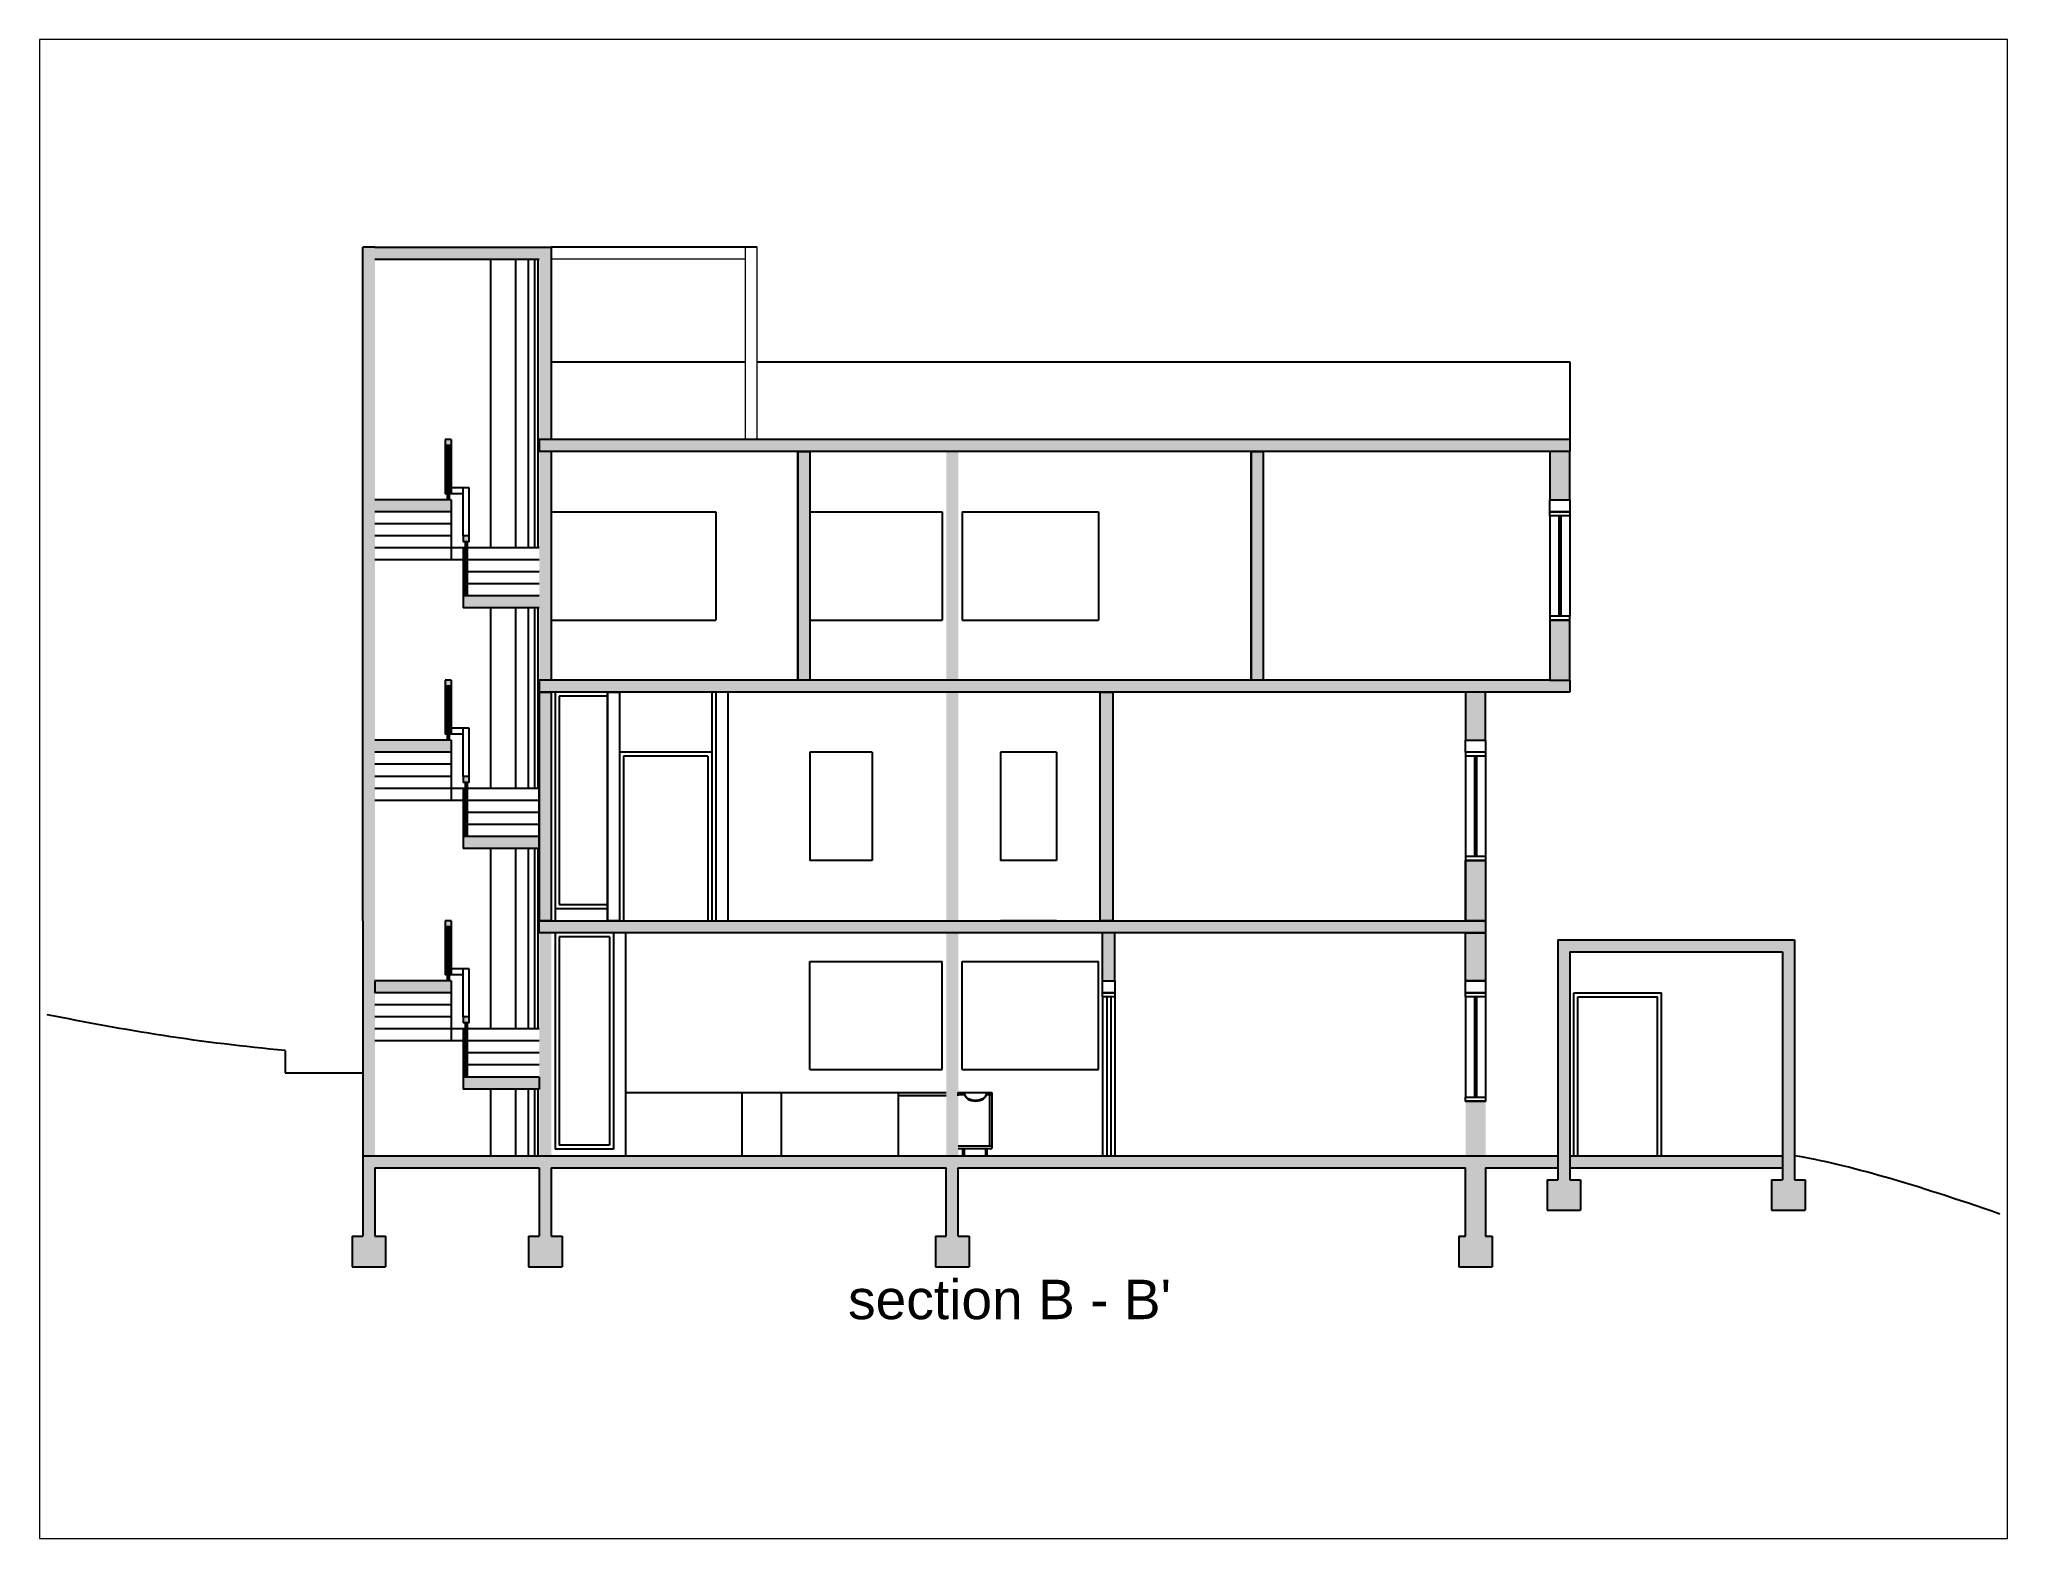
# Paper-space layout 'www.ceco.net' of a CAD drawing. Header units: millimetres. Extents: x 27 to 240, y 20 to 183.
# The model-space entities are those that its viewports show. They can reach past a viewport. Long polylines and large blocks are cut down to what shows.
import ezdxf

# ---------------------------------------------------------------- set-up
doc = ezdxf.new("R2010")
doc.units = ezdxf.units.MM
doc.layers.add('ceco.net 448 Smith House section B-B', color=7, linetype='Continuous')
doc.layers.add('ceco.net Smith House text', color=7, linetype='Continuous', lineweight=15)
doc.styles.add('ceco.net', font='arial.ttf', dxfattribs={"height": 300})

msp = doc.modelspace()

# ---------------------------------------------------------------- hatches: boundary and pattern name
at = {"layer": 'ceco.net 448 Smith House section B-B', "ltscale": 30}
for points in [[(135.8619807362556, 7432.452199498191), (135.8619807362556, 4384.452199498191), (135.8619807213545, 1406.23871319741), (288.2619807273149, 1406.23871319741), (288.2619807422161, 12766.45219950005), (2371.061980366707, 12766.45219949819), (2371.061980366707, 10480.4521995075), (2523.461980730295, 10480.45219950937), (2523.461980745196, 12918.85219949856), (2371.061980366707, 12918.85219949856), (288.2619807571173, 12918.85219949856), (135.8619807362556, 12918.85219949856)], [(5800.061980366707, 10328.05219949596), (5647.661980360746, 10328.05219949782), (5647.661980360746, 7432.452199498191), (5800.061980366707, 7432.452199498191)], [(9635.461980745196, 7280.052199497819), (9475.43482774496, 7280.052199497819), (9475.434827715158, 4384.452199496329), (9635.461980745196, 4384.452199494466)], [(9660.861872702837, 4232.052199499682), (9508.461980372667, 4232.052199499682), (9508.461980342865, 3622.452199496329), (9660.861872702837, 3622.452199500054)], [(15562.9239616096, 1101.68665292114), (15426.6619810909, 1101.68665292114), (15426.6619810909, 3987.864667546004), (18119.46198071539, 3987.864667546004), (18119.4619807303, 1101.68665292114), (17983.59999981523, 1101.686652919278), (17983.59999978542, 716.4110797103494), (18407.7239612639, 716.4110797084868), (18407.7239612639, 1101.68665292114), (18271.46198071539, 1101.686652917415), (18271.46198071539, 4139.864667549729), (15274.6619810909, 4139.864667549729), (15274.6619810909, 1101.686652919278), (15138.80000019073, 1101.68665292114), (15138.80000016093, 716.4110797084868), (15562.9239616245, 716.4110797084868)], [(7527.261980742216, 2206.238713199273), (6916.957976579666, 2206.238713199273), (6916.957976579666, 2165.718081265688), (7527.261980742216, 2165.718081265688)], [(7679.661980345845, 385.2755731958896), (7679.661980345845, 1254.238713195547), (14105.86198072135, 1254.23871319741), (14105.86198072135, 385.275573214516), (14020.79999999702, 385.2755732163787), (14020.79999998212, 1.862645149230957e-09), (14444.92396144569, 3.725290298461914e-09), (14444.92396144569, 385.275573214516), (14359.86198072135, 385.275573214516), (14359.86198072135, 1254.238713199273), (15274.6619810909, 1254.23871319741), (15274.6619810909, 1406.238713195547), (135.8619807213545, 1406.238713195547), (135.8619807213545, 385.2755732126534), (0, 385.2755732126534), (0, -1.862645149230957e-09), (424.1239614486694, 0), (424.1239614486694, 385.2755732126534), (288.2619807124138, 385.2755732126534), (288.2619806975126, 1254.238713199273), (2371.061980307102, 1254.23871319741), (2371.061980307102, 385.2755732126534), (2235.199999600649, 385.2755732107908), (2235.199999585748, -1.862645149230957e-09), (2659.323961049318, 1.862645149230957e-09), (2659.323961049318, 385.2755732126534), (2523.461980357766, 385.275573214516), (2523.461980357766, 1254.23871319741), (7527.261980742216, 1254.23871319741), (7527.261980742216, 385.2755732107908), (7391.399999827147, 385.275573214516), (7391.399999827147, 1.862645149230957e-09), (7815.523961275816, 0), (7815.523961275816, 385.275573214516)], [(18119.46198071539, 1406.238713199273), (15426.6619810909, 1406.238713199273), (15426.6619810909, 1254.238713195547), (18119.46198071539, 1254.238713195547)]]:
    msp.add_hatch(color=256, dxfattribs=at).paths.add_polyline_path(points)
h = msp.add_hatch(color=256, dxfattribs=at)
h.paths.add_polyline_path([(288.2619807422161, 3622.452199498191), (288.2619807422161, 3470.052199497819), (1253.461980342865, 3470.052199495956), (1253.461980357766, 3622.452199500054)])
h.paths.add_polyline_path([(2371.061980322003, 2250.852199496701), (2371.061980322003, 2403.252199498937), (1405.861980736256, 2403.252199500799), (1405.861980736256, 2250.852199496701)])
h.paths.add_polyline_path([(1405.861980736256, 5451.252199498937), (1405.861980736256, 5298.852199498564), (2371.061980336905, 5298.852199500427), (2371.061980336905, 5451.252199497074)])
h.paths.add_polyline_path([(1253.461980342865, 6518.052199494094), (1253.461980372667, 6670.452199501917), (288.2619807273149, 6670.452199496329), (288.2619807422161, 6518.052199497819)])
h.paths.add_polyline_path([(2371.061980351806, 8346.852199496701), (2371.061980351806, 8499.252199498937), (1405.861980736256, 8499.252199497074), (1405.861980721354, 8346.852199498564)])
h.paths.add_polyline_path([(1253.461980357766, 9566.052199499682), (1253.461980357766, 9718.452199498191), (288.2619807422161, 9718.452199498191), (288.2619807422161, 9566.052199495956)])
h.paths.add_polyline_path([(1253.461980357766, 10480.45219949819), (1177.261980369687, 10480.45219949819), (1177.261980369687, 10404.2521995008), (1253.461980357766, 10404.25219949894)])
h.paths.add_polyline_path([(1482.061980739236, 9185.052199497819), (1482.061980739236, 9261.252199497074), (1405.861980736256, 9261.252199497074), (1405.861980736256, 9185.052199495956)])
h.paths.add_polyline_path([(1253.461980342865, 7356.252199497074), (1253.461980357766, 7432.452199496329), (1177.261980369687, 7432.452199500054), (1177.261980354786, 7356.252199498937)])
h.paths.add_polyline_path([(1405.861980721354, 6213.252199497074), (1405.861980736256, 6137.052199497819), (1482.061980739236, 6137.052199497819), (1482.061980739236, 6213.252199498937)])
h.paths.add_polyline_path([(1177.261980369687, 4308.252199500799), (1253.461980357766, 4308.252199498937), (1253.461980357766, 4384.452199498191), (1177.261980369687, 4384.452199498191)])
h.paths.add_polyline_path([(1405.861980721354, 3165.252199495211), (1405.861980736256, 3089.052199495956), (1482.061980739236, 3089.052199497819), (1482.061980739236, 3165.252199497074)])
h = msp.add_hatch(color=256, dxfattribs=at)
h.paths.add_polyline_path([(15426.6619811058, 10328.05219949782), (15172.6619811058, 10328.05219949782), (15172.6619811058, 9718.452199500054), (15426.6619811058, 9718.452199500054)])
h.paths.add_polyline_path([(15426.6619811058, 8194.452199496329), (15172.6619810909, 8194.452199498191), (15172.6619810909, 7432.452199498191), (15426.6619811058, 7432.452199498191)])
h.paths.add_polyline_path([(11540.4619807303, 10328.05219949782), (11388.06198035181, 10328.05219949596), (11388.06198035181, 7432.452199498191), (11540.4619807452, 7432.452199498191)])
h.paths.add_polyline_path([(2371.061980366707, 10480.45219951123), (2371.061980381608, 10328.05219949782), (15426.6619810909, 10328.05219949782), (15426.66198112071, 10480.45219949633)])
h.paths.add_polyline_path([(2371.061980724335, 7432.452199498191), (2371.061980724335, 7280.052199497819), (2523.461980745196, 7280.052199497819), (15426.6619810909, 7280.052199497819), (15426.6619811058, 7432.452199500054), (15172.6619810909, 7432.452199498191)])
h.paths.add_polyline_path([(14359.86198070645, 4232.052199497819), (14359.86198072135, 4384.452199498191), (2371.061980724335, 4384.452199498191), (2371.061980366707, 4232.052199495956)])
h = msp.add_hatch(color=256, dxfattribs=at)
h.paths.add_polyline_path([(2523.461980372667, 4232.052199497819), (2371.061980322003, 4232.052199497819), (2371.061980322003, 1406.23871319741), (2523.461980372667, 1406.23871319741)])
h.paths.add_polyline_path([(2523.461980745196, 7280.052199499682), (2371.061980739236, 7280.052199497819), (2371.061980739236, 4384.452199498191), (2523.461980745196, 4384.452199498191)])
h.paths.add_polyline_path([(2523.461980730295, 10328.05219949596), (2371.061980366707, 10328.05219949782), (2371.061980351806, 7432.452199496329), (2523.461980745196, 7432.452199498191)])
h = msp.add_hatch(color=256, dxfattribs=at)
h.paths.add_polyline_path([(7527.261980757117, 7432.452199496329), (7679.661980375648, 7432.452199500054), (7679.661980360746, 10328.05219949596), (7527.261980772018, 10328.05219949596)])
h.paths.add_polyline_path([(7679.661980360746, 7280.052199495956), (7527.261980757117, 7280.052199494094), (7527.261980757117, 4384.452199498191), (7679.661980375648, 4384.452199498191)])
h.paths.add_polyline_path([(7527.261980742216, 1406.238713195547), (7679.661980360746, 1406.23871319741), (7679.661980375648, 4232.052199499682), (7527.261980757117, 4232.052199501544)])
at = {"layer": 'ceco.net 448 Smith House section B-B'}
h = msp.add_hatch(dxfattribs=at)
h.set_pattern_fill('AR-CONC', color=256, scale=508, style=0)
h.set_pattern_definition([(49.99999999999999, (70687798.29107168, 15403266.66876919), (3643.681727611828, -318.7808457115831), [381, -4191]), (355, (70687798.29107168, 15403266.66876919), (-704.8567747540401, 3821.13603919606), [304.8, -3352.8]), (100.4514, (70688101.93120608, 15403240.10372199), (2938.827659107229, 3502.352873669644), [323.8001651999992, -3561.801928959993]), (46.18420000000001, (70687798.29107168, 15404282.66876919), (5421.584527018274, -840.8365927914118), [571.5, -6286.500000000001]), (96.6356, (70688250.08973628, 15404212.59876963), (4748.086544187413, 4948.518784174244), [485.7002630399999, -5342.70204]), (351.1842, (70687798.29107168, 15404282.66876919), (4748.082681278826, 4948.522492700649), [457.2, -5029.200000000001]), (21, (70688306.29107168, 15404028.66876919), (3032.287824761785, -2045.303964579921), [381, -4191]), (326.0000000000001, (70688306.29107168, 15404028.66876919), (1236.041886161635, 3683.762228838013), [304.8, -3352.8]), (71.4514, (70688558.98161532, 15403858.22661071), (4268.330953193969, 1638.454923286558), [323.8001652, -3561.80192896]), (37.50000000000001, (70687798.29107168, 15403266.66876919), (61.7720650118366, 1691.100777463062), [0, -3312.159999999999, 0, -3403.6, 0, -3365.5]), (7.499999999999999, (70687798.29107168, 15403266.66876919), (1336.393250206115, 2003.61149636239), [0, -1940.56, 0, -3235.96, 0, -1282.7]), (327.5, (70686665.45107168, 15403266.66876919), (2711.817975755838, -114.5787484106494), [0, -1270, 0, -3962.4, 0, -5257.799999999999]), (317.5, (70686157.45107168, 15403266.66876919), (2962.585740259321, 508.5333102481736), [0, -1651, 0, -2631.44, 0, -3733.8])])
h.paths.add_polyline_path([(2523.461980730295, 7280.052199497819), (2371.061980739236, 7280.052199497819), (2371.061980739236, 4384.452199498191), (2523.461980745196, 4384.452199498191)])
at = {"layer": 'ceco.net 448 Smith House section B-B', "ltscale": 30}
h = msp.add_hatch(color=256, dxfattribs=at)
h.paths.add_polyline_path([(14359.86198072135, 2098.452199498191), (14105.86198072135, 2098.452199498191), (14105.86198072135, 1406.238713199273), (14359.86198070645, 1406.23871319741)])
h.paths.add_polyline_path([(14359.86198072135, 4232.052199497819), (14105.86198072135, 4232.052199497819), (14105.86198072135, 3622.452199496329), (14359.86198072135, 3622.452199496329)])
h.paths.add_polyline_path([(14359.86198072135, 5146.452199496329), (14105.86198072135, 5146.452199496329), (14105.86198070645, 4384.452199496329), (14359.86198072135, 4384.452199498191)])
h.paths.add_polyline_path([(14359.86198072135, 7280.052199499682), (14105.86198072135, 7280.052199497819), (14105.86198072135, 6670.452199500054), (14359.86198072135, 6670.452199500054)])
h = msp.add_hatch(color=256, dxfattribs=at)
edge = h.paths.add_edge_path()
edge.add_ellipse((7897.533365979791, 2196.224004300311), major_axis=(-141.8512229025364, 1.862645149230957e-09), ratio=0.687963455798878, start_angle=0, end_angle=18.215847216342922, ccw=False)
edge.add_line((7755.682143077254, 2196.224004438147), (7755.682143062353, 2206.238713195547))
edge.add_line((7755.682143062353, 2206.238713195547), (7679.661980360746, 2206.238713195547))
edge.add_line((7679.661980360746, 2206.238713195547), (7679.661980330944, 2165.718081265688))
edge.add_line((7679.661980330944, 2165.718081265688), (7762.790928080678, 2165.718081265688))
h = msp.add_hatch(color=256, dxfattribs=at)
edge = h.paths.add_edge_path()
edge.add_line((8039.384588882327, 2196.224004298449), (8039.384588882327, 2206.238713195547))
edge.add_ellipse((7897.533365979791, 2206.23871319741), major_axis=(-141.8512229025364, 1.862645149230957e-09), ratio=0.687963455798878, start_angle=0, end_angle=180, ccw=False)
edge.add_line((7755.682143077254, 2206.238713199273), (7755.682143077254, 2196.224004302174))
edge.add_ellipse((7897.533365979791, 2196.224004300311), major_axis=(-141.8512229025364, 1.862645149230957e-09), ratio=0.687963455798878, start_angle=0, end_angle=180)
h = msp.add_hatch(color=256, dxfattribs=at)
edge = h.paths.add_edge_path()
edge.add_line((8103.623180896044, 2206.238713193685), (8039.384588882327, 2206.23871319741))
edge.add_line((8039.384588882327, 2206.23871319741), (8039.384588882327, 2196.224005408585))
edge.add_ellipse((7897.533365979791, 2196.224004300311), major_axis=(-141.8512229025364, 1.862645149230957e-09), ratio=0.687963455798878, start_angle=161.7841527869955, end_angle=180, ccw=False)
edge.add_line((8032.275803893805, 2165.718081267551), (8103.623180910945, 2165.718081267551))
edge.add_line((8103.623180910945, 2165.718081267551), (8103.623180896044, 2206.238713193685))

# ---------------------------------------------------------------- linework, layer by layer
at = {"layer": 'ceco.net 448 Smith House section B-B'}
for p, q in [((135.8619807362556, 7432.452199498191), (135.8619807362556, 12918.85219949856)), ((288.2619807571173, 12918.85219949856), (135.8619807362556, 12918.85219949856)), ((288.2619807571173, 12918.85219949856), (2371.061980366707, 12918.85219949856)), ((288.2619807571173, 12766.45219949819), (2371.061980366707, 12766.45219949819)), ((1751.061980366707, 12766.45219950005), (1751.061980366707, 9108.852199494839)), ((2071.061980366707, 12766.45219949819), (2071.061980351806, 9108.852199498564)), ((2231.061980366707, 12766.45219949819), (2231.061980366707, 9108.852199498564)), ((2311.061980366707, 12766.45219949819), (2311.061980351806, 9108.852199498564)), ((2351.061980366707, 12766.45219949819), (2351.061980351806, 9108.852199498564)), ((2371.061980366707, 12918.85219949856), (2523.461980745196, 12918.85219949856)), ((2523.461980745196, 12918.85219950229), (2523.461980730295, 10480.45219950937)), ((15426.6619811058, 11464.63871319406), (15426.6619811058, 10480.45219949819)), ((1253.461980357766, 10480.45219949819), (1177.261980369687, 10480.45219949819)), ((1177.261980369687, 10480.45219949819), (1177.261980369687, 10404.25219949894)), ((1253.461980357766, 10480.45219949819), (1253.461980357766, 10404.25219949894)), ((15426.6619811058, 10480.45219949819), (2371.061980351806, 10480.45219950937)), ((2371.061980351806, 10480.45219950937), (2371.061980351806, 10328.05219949782)), ((15426.6619811058, 10480.45219949819), (15426.6619811058, 10328.05219949782)), ((1253.461980357766, 10404.25219949894), (1177.261980369687, 10404.25219949894)), ((1177.261980369687, 10404.25219949894), (1177.261980369687, 9794.652199499309)), ((1202.661980360746, 10404.25219949894), (1202.661980360746, 9718.452199500054)), ((1228.061980366707, 10404.25219949894), (1228.061980366707, 9718.452199500054)), ((1253.461980357766, 10404.25219949894), (1253.461980342865, 9794.652199499309)), ((15426.6619811058, 10328.05219949782), (2371.061980366707, 10328.05219949782)), ((2523.461980760098, 10328.05219949782), (2523.461980745196, 7432.452199498191)), ((2523.461980730295, 10328.05219949782), (2523.461980745196, 7432.452199498191)), ((5647.661980360746, 10328.05219949782), (5647.661980360746, 7432.452199498191)), ((5800.061980366707, 10328.05219949782), (5800.061980366707, 7432.452199498191)), ((11388.06198035181, 10328.05219949782), (11388.06198035181, 7432.452199498191)), ((11540.4619807601, 10328.05219949782), (11540.4619807452, 7432.452199498191)), ((15426.6619811058, 10328.05219949782), (15172.66198112071, 10328.05219949782)), ((1202.661980360746, 9794.652199501172), (1177.261980369687, 9794.652199499309)), ((1405.861980736256, 9794.652199499309), (1228.061980366707, 9794.652199501172)), ((1482.061980739236, 9870.852199498564), (1253.461980372667, 9870.852199492976)), ((1405.861980736256, 9261.252199498937), (1405.861980736256, 9870.852199498564)), ((1482.061980739236, 9261.252199498937), (1482.061980739236, 9870.852199498564)), ((1253.461980357766, 9718.452199498191), (288.2619807273149, 9718.452199496329)), ((1253.461980357766, 9566.052199497819), (288.2619807273149, 9566.052199495956)), ((1253.461980357766, 9718.452199498191), (1253.461980357766, 8956.452199496329)), ((1253.461980357766, 9718.452199498191), (1253.461980357766, 9566.052199497819)), ((15426.6619811058, 9566.052199497819), (15172.66198112071, 9566.052199497819)), ((15426.6619811058, 9566.052199497819), (15172.6619810909, 9566.052199497819)), ((15426.6619811058, 9566.052199497819), (15172.6619811058, 9566.052199497819)), ((15172.6619810909, 9515.252199498937), (15172.6619810909, 8245.252199498937)), ((15286.96198110282, 9515.252199498937), (15286.96198110282, 8245.252199498937)), ((15312.36198109388, 9515.252199498937), (15312.36198109388, 8245.252199498937)), ((15426.6619811058, 9515.252199498937), (15426.6619811058, 8245.252199498937)), ((1253.461980357766, 9413.652199497446), (288.2619807273149, 9413.652199495584)), ((1253.461980357766, 9261.252199497074), (288.2619807273149, 9261.252199495211)), ((1482.061980739236, 9261.252199498937), (1405.861980736256, 9261.252199498937)), ((1405.861980736256, 9261.252199498937), (1405.861980736256, 9185.052199497819)), ((1482.061980739236, 9185.052199497819), (1482.061980739236, 9261.252199498937)), ((1253.461980357766, 9108.852199498564), (288.2619807273149, 9108.852199494839)), ((1405.861980736256, 9108.852199498564), (1253.461980357766, 9108.852199498564)), ((1482.061980739236, 9185.052199497819), (1405.861980736256, 9185.052199497819)), ((1405.861980736256, 9108.852199498564), (1405.861980736256, 8346.852199498564)), ((1431.261980742216, 9108.852199496701), (1405.861980736256, 9108.852199498564)), ((1431.261980742216, 9185.052199497819), (1431.261980742216, 8499.252199498937)), ((1456.661980748177, 9185.052199497819), (1456.661980748177, 8499.252199498937)), ((2371.061980366707, 9108.852199498564), (1456.661980748177, 9108.852199496701)), ((1431.261980742216, 8956.452199496329), (288.2619807422161, 8956.45219958201)), ((1431.261980742216, 8804.052199497819), (1405.861980736256, 8804.052199497819)), ((2371.061980366707, 8956.452199498191), (1456.661980748177, 8956.452199496329)), ((2371.061980366707, 8804.052199497819), (1456.661980748177, 8804.052199497819)), ((1431.261980742216, 8651.652199499309), (1405.861980736256, 8651.652199499309)), ((2371.061980366707, 8499.252199498937), (1405.861980736256, 8499.252199498937)), ((1405.861980736256, 8499.252199498937), (1405.861980736256, 8346.852199498564)), ((2371.061980366707, 8651.652199499309), (1456.661980748177, 8651.652199499309)), ((2371.061980366707, 8346.852199498564), (1405.861980736256, 8346.852199498564)), ((2371.061980366707, 8346.852199498564), (1405.861980736256, 8346.852199498564)), ((1751.061980351806, 8346.852199498564), (1751.061980336905, 6060.852199496701)), ((2071.061980351806, 8346.852199498564), (2071.061980336905, 6060.852199498564)), ((2231.061980351806, 8346.852199498564), (2231.061980336905, 6060.852199498564)), ((2311.061980351806, 8346.852199498564), (2311.061980336905, 6060.852199498564)), ((2351.061980351806, 8346.852199498564), (2351.061980336905, 6060.852199498564)), ((15426.6619811058, 8194.452199498191), (15172.6619810909, 8194.452199498191)), ((135.8619807362556, 4384.452199498191), (135.8619807362556, 7432.452199498191)), ((1253.461980357766, 7432.452199498191), (1177.261980369687, 7432.452199498191)), ((1177.261980369687, 7432.452199498191), (1177.261980369687, 7356.252199498937)), ((1253.461980357766, 7356.252199498937), (1177.261980369687, 7356.252199498937)), ((1177.261980369687, 7356.252199498937), (1177.261980369687, 6746.652199497446)), ((1202.661980360746, 7356.252199498937), (1202.661980360746, 6670.452199500054)), ((1228.061980366707, 7356.252199498937), (1228.061980366707, 6670.452199500054)), ((1253.461980357766, 7432.452199498191), (1253.461980357766, 7356.252199498937)), ((1253.461980357766, 7356.252199498937), (1253.461980342865, 6746.652199497446)), ((15172.6619810909, 7432.452199498191), (2371.061980724335, 7432.452199498191)), ((2371.061980724335, 7432.452199498191), (2371.061980724335, 7280.052199497819)), ((2523.461980745196, 7432.452199498191), (2371.061980366707, 7432.452199498191)), ((15426.6619810909, 7280.052199497819), (2371.061980739236, 7280.052199497819)), ((2371.061980739236, 7280.052199497819), (2371.061980739236, 4384.452199498191)), ((2371.061980739236, 7280.052199497819), (2523.461980745196, 7280.052199497819)), ((2523.461980745196, 7280.052199497819), (2523.461980745196, 4384.452199498191)), ((2523.461980745196, 7280.052199497819), (2523.461980745196, 4384.452199498191)), ((2574.261980742216, 7280.052199497819), (2574.261980742216, 4384.452199498191)), ((3234.661981120706, 7280.052199497819), (3234.661981120706, 4384.452199498191)), ((3387.061980739236, 7280.052199497819), (3387.061980739236, 4384.452199498191)), ((4555.461980760098, 7280.052199497819), (4555.461980760098, 4384.452199498191)), ((4606.261980742216, 7280.052199497819), (4606.261980742216, 4384.452199498191)), ((4758.661981120706, 7280.052199497819), (4758.661981120706, 4384.452199498191)), ((9635.461980745196, 7280.052199497819), (9635.461980745196, 4384.452199498191)), ((15426.6619811058, 7432.452199498191), (15426.6619811058, 7280.052199497819)), ((2625.061980739236, 7229.252199495211), (2625.061980739236, 4587.652199499309)), ((3234.661981120706, 7229.252199498937), (2625.061980739236, 7229.252199495211)), ((1202.661980360746, 6746.652199499309), (1177.261980369687, 6746.652199499309)), ((1405.861980736256, 6746.652199499309), (1228.061980366707, 6746.652199499309)), ((1482.061980739236, 6822.852199498564), (1253.461980372667, 6822.852199492976)), ((1405.861980736256, 6213.252199498937), (1405.861980736256, 6822.852199498564)), ((1482.061980739236, 6213.252199498937), (1482.061980739236, 6822.852199498564)), ((1253.461980357766, 6670.452199498191), (288.2619807273149, 6670.452199496329)), ((1253.461980357766, 6518.052199497819), (288.2619807273149, 6518.052199495956)), ((1253.461980357766, 6670.452199498191), (1253.461980357766, 5908.452199496329)), ((1253.461980357766, 6670.452199498191), (1253.461980357766, 6518.052199497819)), ((4555.461980760098, 6518.052199497819), (3387.061980724335, 6518.052199497819)), ((5800.061981141567, 6518.052199497819), (5800.061981126666, 5146.452199496329)), ((6587.461980745196, 6518.052199497819), (5800.061981126666, 6518.052199497819)), ((6587.461980745196, 6518.052199497819), (6587.461980745196, 5146.452199496329)), ((8213.061981126666, 6518.052199497819), (8213.061981111765, 5146.452199496329)), ((8924.261980742216, 6518.052199497819), (8213.061981126666, 6518.052199497819)), ((8924.261980742216, 6518.052199497819), (8924.261980727315, 5146.452199496329)), ((14359.86198072135, 6518.052199497819), (14105.86198070645, 6518.052199497819)), ((14359.86198072135, 6518.052199497819), (14105.86198072135, 6518.052199497819)), ((14105.86198070645, 6518.052199497819), (14105.86198070645, 4384.452199498191)), ((14359.86198072135, 6518.052199497819), (14359.86198072135, 5146.452199498191)), ((1253.461980357766, 6365.652199497446), (288.2619807273149, 6365.652199495584)), ((3437.861980736256, 6467.252199498937), (3437.861980736256, 4384.452199498191)), ((4504.661980748177, 6467.252199498937), (3437.861980736256, 6467.252199498937)), ((4504.661980748177, 6467.252199498937), (4504.661980748177, 4384.452199498191)), ((14359.86198072135, 6467.252199498937), (14105.86198070645, 6467.252199498937)), ((14220.16198071837, 6467.252199498937), (14220.16198071837, 5197.252199498937)), ((14245.56198070943, 6467.252199498937), (14245.56198070943, 5197.252199498937)), ((1253.461980357766, 6213.252199497074), (288.2619807273149, 6213.252199495211)), ((1253.461980357766, 6060.852199498564), (288.2619807273149, 6060.852199494839)), ((1405.861980736256, 6060.852199498564), (1253.461980357766, 6060.852199498564)), ((1482.061980739236, 6213.252199498937), (1405.861980736256, 6213.252199498937)), ((1405.861980736256, 6213.252199498937), (1405.861980736256, 6137.052199497819)), ((1482.061980739236, 6137.052199497819), (1405.861980736256, 6137.052199497819)), ((1405.861980736256, 6060.852199498564), (1405.861980736256, 5298.852199498564)), ((1431.261980742216, 6060.852199498564), (1405.861980736256, 6060.852199498564)), ((1431.261980742216, 6137.052199497819), (1431.261980742216, 5451.252199498937)), ((1456.661980748177, 6137.052199497819), (1456.661980748177, 5451.252199498937)), ((2371.061980366707, 6060.852199498564), (1456.661980748177, 6060.852199498564)), ((1482.061980739236, 6137.052199497819), (1482.061980739236, 6213.252199498937)), ((1431.261980742216, 5908.452199496329), (288.2619807422161, 5908.452199582011)), ((1431.261980742216, 5756.052199495956), (1405.861980736256, 5756.052199497819)), ((2371.061980366707, 5908.452199498191), (1456.661980748177, 5908.452199496329)), ((2371.061980366707, 5756.052199497819), (1456.661980748177, 5756.052199495956)), ((1431.261980742216, 5603.652199499309), (1405.861980736256, 5603.652199499309)), ((2371.061980366707, 5603.652199499309), (1456.661980748177, 5603.652199499309)), ((2371.061980366707, 5451.252199498937), (1405.861980736256, 5451.252199498937)), ((1405.861980736256, 5451.252199498937), (1405.861980736256, 5298.852199498564)), ((2371.061980366707, 5298.852199498564), (1405.861980736256, 5298.852199498564)), ((2371.061980366707, 5298.852199498564), (1405.861980736256, 5298.852199498564)), ((1751.061980336905, 5298.852199500427), (1751.061980322003, 3012.852199498564)), ((2071.061980322003, 5298.852199500427), (2071.061980307102, 3012.852199498564)), ((2231.061980336905, 5298.852199500427), (2231.061980322003, 3012.852199498564)), ((2311.061980336905, 5298.852199500427), (2311.061980322003, 3012.852199498564)), ((2351.061980336905, 5298.852199500427), (2351.061980336905, 3012.852199498564)), ((6587.461980745196, 5146.452199498191), (5800.061981126666, 5146.452199498191)), ((8924.261980742216, 5146.452199498191), (8213.061981126666, 5146.452199498191)), ((14359.86198072135, 5197.252199498937), (14105.86198070645, 5197.252199498937)), ((14359.86198072135, 5146.452199498191), (14105.86198070645, 5146.452199498191)), ((2574.261980742216, 4536.852199498564), (3234.661981120706, 4536.852199498564)), ((2625.061980739236, 4587.652199499309), (3234.661981120706, 4587.652199499309)), ((135.8619807362556, 4384.452199498191), (135.8619807213545, 385.275573214516)), ((1253.461980357766, 4384.452199498191), (1177.261980369687, 4384.452199498191)), ((1177.261980369687, 4384.452199498191), (1177.261980369687, 4308.252199498937)), ((1253.461980357766, 4308.252199498937), (1177.261980369687, 4308.252199498937)), ((1177.261980369687, 4308.252199498937), (1177.261980369687, 3698.652199501172)), ((1202.661980360746, 4308.252199498937), (1202.661980360746, 3622.452199500054)), ((1228.061980366707, 4308.252199498937), (1228.061980366707, 3622.452199500054)), ((1253.461980357766, 4384.452199498191), (1253.461980357766, 4308.252199498937)), ((1253.461980357766, 4308.252199498937), (1253.461980342865, 3698.652199501172)), ((2523.461980745196, 4384.452199498191), (2371.061980739236, 4384.452199498191)), ((8924.261980742216, 4384.452199498191), (8213.061981126666, 4384.452199498191)), ((2574.261980727315, 4232.052199497819), (2574.261980727315, 1488.852199500427)), ((3260.061980739236, 4181.252199498937), (2625.061980724335, 4181.252199498937)), ((2625.061980724335, 4181.252199498937), (2625.061980754137, 1539.652199499309)), ((3260.061980724335, 4181.252199498937), (3260.061980739236, 1539.652199499309)), ((3310.861980736256, 4232.052199497819), (3310.861980751157, 1488.852199500427)), ((3463.261980727315, 4232.052199497819), (3463.261980742216, 1406.23871319741)), ((7679.661980748177, 4232.052199497819), (7527.261980742216, 4232.052199497819)), ((1482.061980739236, 3774.852199498564), (1253.461980372667, 3774.852199492976)), ((1405.861980736256, 3165.252199498937), (1405.861980736256, 3774.852199498564)), ((1482.061980739236, 3165.252199498937), (1482.061980739236, 3774.852199498564)), ((1253.461980357766, 3622.452199498191), (288.2619807273149, 3622.452199496329)), ((288.2619807273149, 3622.452199496329), (288.2619807273149, 3470.052199495956)), ((1202.661980360746, 3698.652199499309), (1177.261980369687, 3698.652199501172)), ((1405.861980736256, 3698.652199499309), (1228.061980366707, 3698.652199499309)), ((1253.461980357766, 3622.452199498191), (1253.461980357766, 2860.452199496329)), ((1253.461980357766, 3622.452199498191), (1253.461980357766, 3470.052199497819)), ((9508.461980357766, 3622.452199498191), (9660.861872702837, 3622.452199498191)), ((9508.461980357766, 3470.052199497819), (9508.461980357766, 3622.452199498191)), ((9660.861872702837, 3622.452199498191), (9660.861872702837, 3470.052199497819)), ((1253.461980357766, 3470.052199497819), (288.2619807273149, 3470.052199495956)), ((1253.461980357766, 3317.652199497446), (288.2619807273149, 3317.652199495584)), ((9660.861872702837, 3470.052199497819), (9508.461980357766, 3470.052199497819)), ((9660.861872702837, 3470.052199497819), (9508.461980357766, 3470.052199497819)), ((9508.461980357766, 3419.252199498937), (9508.461980342865, 1406.23871319741)), ((9559.261926531792, 3419.252199498937), (9559.261926531792, 1406.23871319741)), ((9610.061926528811, 3419.252199498937), (9610.061926528811, 1406.23871319741)), ((9660.861872702837, 3419.252199498937), (9660.861872702837, 1406.23871319741)), ((14359.86198072135, 3470.052199497819), (14105.86198072135, 3470.052199497819)), ((14359.86198072135, 3470.052199497819), (14105.86198072135, 3470.052199497819)), ((14105.86198072135, 3419.252199498937), (14105.86198072135, 2149.252199498937)), ((14220.16198073328, 3419.252199498937), (14220.16198073328, 2149.252199498937)), ((14245.56198072433, 3419.252199498937), (14245.56198072433, 2149.252199498937)), ((14359.86198072135, 3419.252199498937), (14359.86198072135, 2149.252199498937)), ((1253.461980357766, 3165.252199497074), (288.2619807273149, 3165.252199495211)), ((1253.461980357766, 3012.852199498564), (288.2619807273149, 3012.852199494839)), ((1405.861980736256, 3012.852199498564), (1253.461980357766, 3012.852199498564)), ((1482.061980739236, 3165.252199498937), (1405.861980736256, 3165.252199498937)), ((1405.861980736256, 3165.252199498937), (1405.861980736256, 3089.052199497819)), ((1482.061980739236, 3089.052199497819), (1405.861980736256, 3089.052199497819)), ((1405.861980736256, 3012.852199498564), (1405.861980736256, 2250.852199498564)), ((1431.261980742216, 3012.852199498564), (1405.861980736256, 3012.852199498564)), ((1431.261980742216, 3089.052199497819), (1431.261980742216, 2403.252199498937)), ((1456.661980748177, 3089.052199497819), (1456.661980748177, 2403.252199498937)), ((2371.061980366707, 3012.852199498564), (1456.661980748177, 3012.852199498564)), ((1482.061980739236, 3089.052199497819), (1482.061980739236, 3165.252199498937)), ((1431.261980742216, 2860.452199498191), (288.2619807422161, 2860.452199496329)), ((2371.061980366707, 2860.452199498191), (1456.661980748177, 2860.452199498191)), ((1431.261980742216, 2708.052199495956), (1405.861980736256, 2708.052199497819)), ((1431.261980742216, 2555.652199497446), (1405.861980736256, 2555.652199499309)), ((2371.061980366707, 2708.052199497819), (1456.661980748177, 2708.052199495956)), ((2371.061980366707, 2555.652199499309), (1456.661980748177, 2555.652199497446)), ((2371.061980366707, 2403.252199498937), (1405.861980736256, 2403.252199498937)), ((1405.861980736256, 2403.252199498937), (1405.861980736256, 2250.852199498564)), ((2371.061980366707, 2250.852199498564), (1405.861980736256, 2250.852199498564)), ((2371.061980366707, 2250.852199498564), (1405.861980736256, 2250.852199498564)), ((1751.061980307102, 2250.852199498564), (1751.061980307102, 1406.23871319741)), ((2071.061980307102, 2250.852199498564), (2071.061980307102, 1406.238713195547)), ((2231.061980307102, 2250.852199498564), (2231.061980307102, 1406.238713195547)), ((2311.061980307102, 2250.852199498564), (2311.061980307102, 1406.238713195547)), ((2351.061980322003, 2250.852199498564), (2351.061980307102, 1406.238713195547)), ((2371.061980366707, 2403.252199498937), (2371.061980366707, 2250.852199498564)), ((14359.86198072135, 2098.452199498191), (14105.86198072135, 2098.452199498191)), ((3260.061980754137, 1539.652199499309), (2625.061980754137, 1539.652199499309)), ((288.2619807124138, 1254.23871319741), (288.2619807124138, 385.2755732126534)), ((2371.061980307102, 1254.23871319741), (2371.061980307102, 385.2755732126534)), ((2523.461980357766, 1254.23871319741), (2523.461980357766, 385.275573214516)), ((3310.861980736256, 1488.852199498564), (2574.261980742216, 1488.852199498564))]:
    msp.add_line(p, q, dxfattribs=at)
at = {"layer": 'ceco.net 448 Smith House section B-B', "ltscale": 30}
for p, q in [((5132.40699210763, 12918.85219949856), (2523.461980745196, 12918.85219950229)), ((2523.461980745196, 11464.63871319592), (4982.40699210763, 11464.63871319592)), ((5132.40699210763, 11464.63871319592), (15426.6619811058, 11464.63871319592)), ((2523.461979955435, 9566.052199497819), (4606.261980727315, 9566.052199495956)), ((4606.261980727315, 9566.052199495956), (4606.261980727315, 8194.452199498191)), ((5800.061980366707, 9566.052199497819), (7476.461980730295, 9566.052199497819)), ((7476.461980730295, 9566.052199499682), (7476.461980730295, 8194.452199498191)), ((7730.461980745196, 9566.052199499682), (7730.461980745196, 8194.452199498191)), ((7730.461980730295, 9566.052199497819), (9457.661980360746, 9566.052199497819)), ((9457.661980360746, 9566.052199497819), (9457.661980360746, 8194.452199498191)), ((2523.461979955435, 8194.452199496329), (4606.261980727315, 8194.452199496329)), ((5800.061980366707, 8194.452199496329), (7476.461980730295, 8194.452199496329)), ((7730.461980745196, 8194.452199496329), (9457.661980360746, 8194.452199498191)), ((2371.061980739236, 4384.452199498191), (14359.86198072135, 4384.452199498191)), ((2371.061980366707, 4232.052199497819), (2371.061980739236, 4384.452199498191)), ((14359.86198072135, 4384.452199498191), (14359.86198072135, 4232.052199497819)), ((14359.86198072135, 4232.052199497819), (2371.061980366707, 4232.052199497819)), ((9508.461980357766, 3622.452199498191), (9508.461980372667, 4232.052199497819)), ((9660.861872702837, 3622.452199498191), (9660.861872702837, 4232.052199497819)), ((15274.6619810909, 4139.864667547867), (15274.6619810909, 1101.68665292114)), ((15274.6619810909, 4139.864667547867), (18271.46198071539, 4139.864667547867)), ((18271.46198071539, 4139.864667547867), (18271.46198070049, 1101.68665292114)), ((5800.061980351806, 2499.040366049856), (5800.061980351806, 3869.162193339318)), ((5800.061980351806, 3869.162193339318), (7476.461980357766, 3869.162193337455)), ((7476.461980357766, 2499.040366049856), (7476.461980342865, 3869.162193339318)), ((7730.461980372667, 2499.040366049856), (7730.461980357766, 3869.162193339318)), ((7730.461980357766, 3869.162193337455), (9457.661980733275, 3869.162193337455)), ((9457.661980733275, 2499.040366051719), (9457.661980733275, 3869.162193337455)), ((15426.6619810909, 3987.864667546004), (18119.46198071539, 3987.864667546004)), ((15426.6619810909, 3987.864667547867), (15426.6619810909, 1101.68665292114)), ((18119.46198071539, 3987.864667547867), (18119.46198071539, 1101.68665292114)), ((15478.11434940994, 3470.052199501544), (16586.90651544929, 3470.052199495956)), ((15478.11434940994, 1406.238713199273), (15478.11434940994, 3470.052199497819)), ((15528.91434940696, 3419.252199500799), (16536.10651548207, 3419.252199500799)), ((15528.91434940696, 1406.238713199273), (15528.91434940696, 3419.252199500799)), ((16536.10651546717, 1406.238713201135), (16536.10651546717, 3419.252199500799)), ((16586.90651546419, 1406.238713201135), (16586.90651546419, 3470.052199499682)), ((-848.9865736365318, 2738.162419347093), (-848.9865736365318, 2456.238713191822)), ((5800.061980351806, 2499.040366049856), (7476.461980357766, 2499.040366051719)), ((7730.461980357766, 2499.040366051719), (9457.661980733275, 2499.040366053581)), ((-848.9865736365318, 2456.23871318996), (135.8619807362556, 2456.238713186234)), ((3463.261980742216, 2206.238713199273), (7527.261980742216, 2206.238713195547)), ((4939.458299681544, 1406.23871319741), (4939.458299696445, 2206.238713199273)), ((5439.458299681544, 1406.23871319741), (5439.458299696445, 2206.238713199273)), ((6916.957976579666, 2206.238713199273), (6916.957976579666, 1406.23871319741)), ((7527.261980757117, 2165.718081267551), (6916.957976579666, 2165.718081263825)), ((7679.661980360746, 2206.238713195547), (8103.623180910945, 2206.238713195547)), ((7679.661980345845, 2165.718081261963), (7679.661980360746, 2206.238713195547)), ((7755.682143077254, 2196.224004302174), (7755.682143077254, 2206.238713199273)), ((8039.384588882327, 2196.224004298449), (8039.384588882327, 2206.238713195547)), ((8073.623180910945, 2206.238713195547), (8073.623180925846, 1529.299092199653)), ((8103.623180910945, 2206.238713195547), (8103.623180910945, 1499.299092201516)), ((7679.661980360746, 1529.299092201516), (8103.623180910945, 1529.299092201516)), ((7679.661980360746, 1499.299092201516), (8103.623180910945, 1499.299092201516)), ((7734.625753492117, 1499.299092201516), (7734.625753477216, 1406.23871319741)), ((7753.532584562898, 1499.299092199653), (7753.532584562898, 1406.238713195547)), ((8022.495200619102, 1499.299092201516), (8022.4952006042, 1406.23871319741)), ((8041.402031689882, 1499.299092199653), (8041.402031689882, 1406.238713195547)), ((135.8619807362556, 1406.23871319741), (15274.6619810909, 1406.23871319741)), ((288.2619807124138, 1254.23871319741), (2371.061980307102, 1254.23871319741)), ((2523.461980357766, 1254.23871319741), (7527.261980742216, 1254.23871319741)), ((7527.261980742216, 385.275573214516), (7527.261980742216, 1254.23871319741)), ((7679.661980360746, 385.275573214516), (7679.661980360746, 1254.23871319741)), ((7679.661980360746, 1254.23871319741), (14105.86198072135, 1254.23871319741)), ((14359.86198072135, 1254.23871319741), (15274.6619810909, 1254.23871319741)), ((15426.6619810909, 1406.238713199273), (18119.46198071539, 1406.238713199273)), ((15426.6619810909, 1254.23871319741), (18119.46198071539, 1254.238713195547)), ((15138.80000017583, 1101.68665292114), (15138.80000017583, 716.4110797084868)), ((15138.80000017583, 1101.68665292114), (15274.6619810909, 1101.686652919278)), ((15427.06198070943, 1101.686652919278), (15562.9239616245, 1101.68665292114)), ((15562.9239616245, 1101.68665292114), (15562.9239616245, 716.4110797084868)), ((17983.59999980032, 1101.68665292114), (17983.59999980032, 716.4110797084868)), ((17983.59999980032, 1101.68665292114), (18119.46198071539, 1101.686652919278)), ((18271.86198033392, 1101.686652919278), (18407.72396124899, 1101.68665292114)), ((18407.72396124899, 1101.68665292114), (18407.72396124899, 716.4110797084868)), ((15138.80000019073, 716.4110797084868), (15562.9239616245, 716.4110797084868)), ((17983.59999981523, 716.4110797084868), (18407.72396124899, 716.4110797084868)), ((0, 385.2755732126534), (0, 0)), ((0, 385.2755732126534), (135.8619807213545, 385.2755732126534)), ((288.2619807124138, 385.2755732126534), (424.1239614486694, 385.2755732126534)), ((424.1239614486694, 385.2755732126534), (424.1239614486694, 0)), ((2235.199999600649, 385.2755732126534), (2235.199999600649, 0)), ((2235.199999600649, 385.2755732126534), (2371.061980292201, 385.2755732126534)), ((2523.461980357766, 385.275573214516), (2659.323961049318, 385.2755732126534)), ((2659.323961049318, 385.2755732126534), (2659.323961049318, 0)), ((7391.399999827147, 385.275573214516), (7391.399999827147, 1.862645149230957e-09)), ((7391.399999827147, 385.275573214516), (7527.261980742216, 385.2755732126534)), ((7679.661980360746, 385.2755732126534), (7815.523961275816, 385.275573214516)), ((7815.523961275816, 385.275573214516), (7815.523961275816, 1.862645149230957e-09)), ((14020.79999999702, 385.275573214516), (14020.79999999702, 1.862645149230957e-09)), ((14020.79999999702, 385.275573214516), (14105.86198072135, 385.275573214516)), ((14359.86198072135, 385.275573214516), (14444.92396144569, 385.275573214516)), ((14444.92396144569, 385.275573214516), (14444.92396144569, 1.862645149230957e-09)), ((1.490116119384766e-08, 0), (424.1239614486694, 0)), ((2235.19999961555, 0), (2659.323961049318, 0)), ((7391.399999842048, 1.862645149230957e-09), (7815.523961275816, 1.862645149230957e-09)), ((14020.80000001192, 1.862645149230957e-09), (14444.92396144569, 1.862645149230957e-09))]:
    msp.add_line(p, q, dxfattribs=at)
at = {"layer": 'ceco.net 448 Smith House section B-B', "lineweight": 13}
for p, q in [((4982.406992092729, 12768.85219949484), (2523.461980357766, 12768.85219949856)), ((4982.40699210763, 10480.4521995075), (4982.40699210763, 12918.85219949856)), ((5132.40699210763, 10480.4521995075), (5132.40699210763, 12918.85219949856))]:
    msp.add_line(p, q, dxfattribs=at)
at = {"layer": 'ceco.net 448 Smith House section B-B'}
for points in [[(5647.661980360746, 10328.05219949782), (5800.061980366707, 10328.05219949782), (5800.061980366707, 7432.452199498191), (5647.661980360746, 7432.452199498191)], [(11388.06198035181, 10328.05219949782), (11540.4619807452, 10328.05219949782), (11540.4619807452, 7432.452199498191), (11388.06198035181, 7432.452199498191)], [(15426.6619811058, 10328.05219949782), (15172.6619811058, 10328.05219949782), (15172.6619811058, 9718.452199498191), (15426.6619811058, 9718.452199498191)], [(15172.6619811058, 9718.452199498191), (15426.6619811058, 9718.452199498191), (15426.6619811058, 9566.052199497819), (15172.6619811058, 9566.052199497819)], [(15172.661981076, 9566.052199497819), (15426.6619811058, 9566.052199497819), (15426.6619811058, 9515.252199498937), (15172.661981076, 9515.252199498937)], [(15426.6619811058, 8245.252199498937), (15172.6619810909, 8245.252199498937), (15172.6619810909, 8194.452199498191), (15426.6619811058, 8194.452199498191)], [(15426.6619811058, 8194.452199498191), (15172.6619810909, 8194.452199498191), (15172.6619810909, 7432.452199498191), (15426.6619811058, 7432.452199498191)], [(2371.061980739236, 7280.052199497819), (2523.461980745196, 7280.052199497819), (2523.461980745196, 4384.452199498191), (2371.061980739236, 4384.452199498191)], [(3234.661981120706, 7280.052199497819), (3387.061980739236, 7280.052199497819), (3387.061980739236, 4384.452199498191), (3234.661981120706, 4384.452199498191)], [(9475.43482773006, 7280.052199497819), (9635.461980745196, 7280.052199497819), (9635.461980745196, 4384.452199498191), (9475.43482773006, 4384.452199498191)], [(14359.86198072135, 7280.052199497819), (14105.86198072135, 7280.052199497819), (14105.86198072135, 6670.452199498191), (14359.86198072135, 6670.452199498191)], [(14105.86198072135, 6670.452199498191), (14359.86198072135, 6670.452199498191), (14359.86198072135, 6518.052199497819), (14105.86198072135, 6518.052199497819)], [(14105.86198070645, 5146.452199498191), (14359.86198072135, 5146.452199498191), (14359.86198072135, 4384.452199498191), (14105.86198070645, 4384.452199498191)], [(14105.86198072135, 4232.052199497819), (14359.86198072135, 4232.052199497819), (14359.86198072135, 3622.452199498191), (14105.86198072135, 3622.452199498191)], [(14105.86198072135, 3622.452199498191), (14359.86198072135, 3622.452199498191), (14359.86198072135, 3470.052199497819), (14105.86198072135, 3470.052199497819)], [(9508.461980357766, 3470.052199497819), (9660.861872702837, 3470.052199497819), (9660.861872702837, 3419.252199498937), (9508.461980357766, 3419.252199498937)], [(14105.86198072135, 3470.052199497819), (14359.86198072135, 3470.052199497819), (14359.86198072135, 3419.252199498937), (14105.86198072135, 3419.252199498937)], [(14105.86198072135, 2149.252199498937), (14359.86198072135, 2149.252199498937), (14359.86198072135, 2098.452199498191), (14105.86198072135, 2098.452199498191)]]:
    msp.add_lwpolyline(points, close=True, dxfattribs=at)
for points in [[(14105.86198072135, 2098.452199498191), (14359.86198072135, 2098.452199498191)], [(14105.86198072135, 385.275573214516), (14105.86198072135, 1254.23871319741)], [(14359.86198072135, 1254.23871319741), (14359.86198072135, 385.275573214516)]]:
    msp.add_lwpolyline(points, dxfattribs=at)
at = {"layer": 'ceco.net 448 Smith House section B-B', "ltscale": 30}
for centre in [(7897.533365979791, 2206.23871319741), (7897.533365979791, 2196.224004300311)]:
    msp.add_ellipse(centre, major_axis=(-141.8512229025364, 1.862645149230957e-09), ratio=0.687963455798878, start_param=0, end_param=3.141592653589793, dxfattribs=at)
msp.add_open_spline([(-848.9865736365318, 2738.16241934523), (-1364.69109429419, 2787.715611411259), (-2373.116093084216, 2907.146190587431), (-3374.879658579826, 3096.186207426712), (-3864.138019263744, 3192.313941221684)], degree=3, knots=[18521.00128086699, 18521.00128086699, 18521.00128086699, 18521.00128086699, 20072.79299041112, 21559.47570419218, 21559.47570419218, 21559.47570419218, 21559.47570419218], dxfattribs=at)
msp.add_open_spline([(20875.34877671301, 667.2172347139567), (19780.32038938999, 1045.366033731028), (18961.6411305964, 1288.616246117279), (18271.4619807303, 1406.23871319741)], degree=3, dxfattribs=at)

# ---------------------------------------------------------------- texts
at = {"layer": 'ceco.net Smith House text', "ltscale": 30, "insert": (8329.290284022689, -418.8908437583596), "char_height": 500, "width": 7376.113407328725, "attachment_point": 5, "style": 'ceco.net'}
msp.add_mtext("section B - B'", dxfattribs=at)

psp = doc.layouts.new('www.ceco.net')

# ---------------------------------------------------------------- viewports
at = {"layer": '0'}
psp.add_viewport(center=(133.3499939441681, 101.5999939441681), size=(213.3599903106689, 162.5599903106689), view_center_point=(8505.605436325744, 6053.016180511997), view_height=18998.85664610567, dxfattribs=at)

doc.saveas('drawing.dxf')
